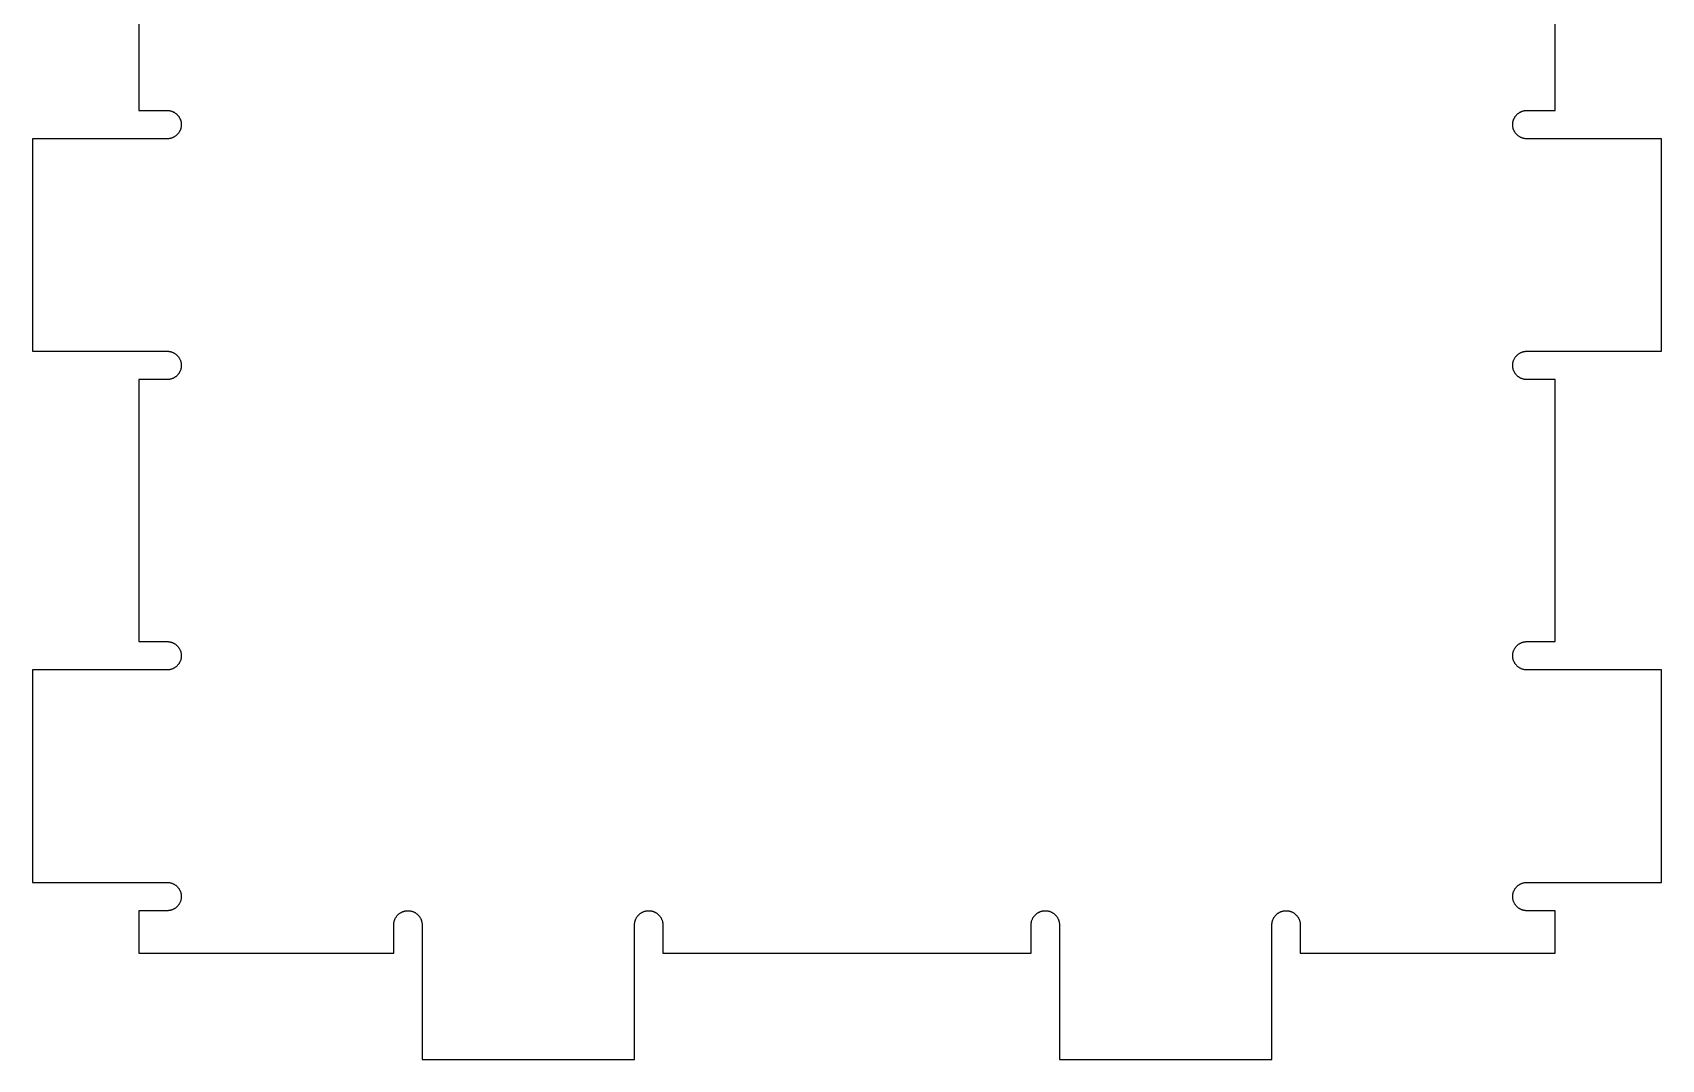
# Model space of a CAD drawing. Header units: millimetres. Extents: x 6.2 to 99.8, y 19 to 77.
# Drawn here: x 53.75 to 99.75, y 19 to 48 of the extents above; entities that cross this region are included whole.
import ezdxf

# ---------------------------------------------------------------- set-up
doc = ezdxf.new("R2010")
doc.units = ezdxf.units.MM
doc.layers.add('Default', color=18, linetype='Continuous', true_color=0x000000)

msp = doc.modelspace()

# ---------------------------------------------------------------- linework, layer by layer
at = {"layer": 'Default'}
for p, q in [((56.75, 53.2), (56.75, 45.8)), ((96.75, 45.8), (96.75, 53.2)), ((56.75, 45.8), (57.532, 45.8)), ((57.532, 45.8), (57.546, 45.8)), ((57.546, 45.8), (57.56, 45.8)), ((57.56, 45.8), (57.574, 45.799)), ((57.574, 45.799), (57.588, 45.798)), ((57.588, 45.798), (57.601, 45.797)), ((57.601, 45.797), (57.615, 45.795)), ((57.615, 45.795), (57.629, 45.792)), ((57.629, 45.792), (57.642, 45.789)), ((57.642, 45.789), (57.656, 45.786)), ((57.656, 45.786), (57.669, 45.782)), ((57.669, 45.782), (57.682, 45.778)), ((57.682, 45.778), (57.695, 45.773)), ((57.695, 45.773), (57.708, 45.767)), ((57.708, 45.767), (57.721, 45.762)), ((57.721, 45.762), (57.733, 45.756)), ((57.733, 45.756), (57.746, 45.749)), ((57.746, 45.749), (57.758, 45.742)), ((57.758, 45.742), (57.769, 45.734)), ((57.769, 45.734), (57.781, 45.727)), ((57.781, 45.727), (57.792, 45.718)), ((57.792, 45.718), (57.803, 45.71)), ((57.803, 45.71), (57.814, 45.701)), ((57.814, 45.701), (57.824, 45.691)), ((57.824, 45.691), (57.834, 45.682)), ((57.834, 45.682), (57.843, 45.672)), ((57.843, 45.672), (57.853, 45.661)), ((57.853, 45.661), (57.862, 45.651)), ((57.862, 45.651), (57.87, 45.64)), ((57.87, 45.64), (57.878, 45.628)), ((57.878, 45.628), (57.886, 45.617)), ((57.886, 45.617), (57.893, 45.605)), ((57.893, 45.605), (57.9, 45.593)), ((57.9, 45.593), (57.907, 45.581)), ((57.907, 45.581), (57.913, 45.568)), ((57.913, 45.568), (57.918, 45.556)), ((57.918, 45.556), (57.924, 45.543)), ((57.924, 45.543), (57.928, 45.53)), ((95.572, 45.53), (95.576, 45.543)), ((95.576, 45.543), (95.581, 45.556)), ((95.581, 45.556), (95.587, 45.568)), ((95.587, 45.568), (95.593, 45.581)), ((95.593, 45.581), (95.6, 45.593)), ((95.6, 45.593), (95.607, 45.605)), ((95.607, 45.605), (95.614, 45.617)), ((95.614, 45.617), (95.622, 45.629)), ((95.622, 45.629), (95.63, 45.64)), ((95.63, 45.64), (95.638, 45.651)), ((95.638, 45.651), (95.647, 45.661)), ((95.647, 45.661), (95.656, 45.672)), ((95.656, 45.672), (95.666, 45.682)), ((95.666, 45.682), (95.676, 45.692)), ((95.676, 45.692), (95.686, 45.701)), ((95.686, 45.701), (95.697, 45.71)), ((95.697, 45.71), (95.708, 45.718)), ((95.708, 45.718), (95.719, 45.727)), ((95.719, 45.727), (95.731, 45.735)), ((95.731, 45.735), (95.742, 45.742)), ((95.742, 45.742), (95.754, 45.749)), ((95.754, 45.749), (95.767, 45.756)), ((95.767, 45.756), (95.779, 45.762)), ((95.779, 45.762), (95.792, 45.767)), ((95.792, 45.767), (95.804, 45.773)), ((95.804, 45.773), (95.818, 45.778)), ((95.818, 45.778), (95.831, 45.782)), ((95.831, 45.782), (95.844, 45.786)), ((95.844, 45.786), (95.858, 45.789)), ((95.858, 45.789), (95.871, 45.792)), ((95.871, 45.792), (95.885, 45.795)), ((95.885, 45.795), (95.898, 45.797)), ((95.898, 45.797), (95.912, 45.798)), ((95.912, 45.798), (95.926, 45.799)), ((95.926, 45.799), (95.94, 45.8)), ((95.94, 45.8), (95.954, 45.8)), ((95.954, 45.8), (95.968, 45.8)), ((95.968, 45.8), (96.75, 45.8)), ((57.792, 45.082), (57.781, 45.073)), ((57.803, 45.09), (57.792, 45.082)), ((57.814, 45.099), (57.803, 45.09)), ((57.824, 45.109), (57.814, 45.099)), ((57.834, 45.118), (57.824, 45.109)), ((57.843, 45.128), (57.834, 45.118)), ((57.853, 45.139), (57.843, 45.128)), ((57.862, 45.149), (57.853, 45.139)), ((57.87, 45.16), (57.862, 45.149)), ((57.878, 45.172), (57.87, 45.16)), ((57.886, 45.183), (57.878, 45.172)), ((57.893, 45.195), (57.886, 45.183)), ((57.9, 45.207), (57.893, 45.195)), ((57.907, 45.219), (57.9, 45.207)), ((57.913, 45.232), (57.907, 45.219)), ((57.918, 45.244), (57.913, 45.232)), ((57.924, 45.257), (57.918, 45.244)), ((57.928, 45.27), (57.924, 45.257)), ((57.928, 45.53), (57.933, 45.516)), ((57.933, 45.284), (57.928, 45.27)), ((57.933, 45.516), (57.936, 45.503)), ((57.936, 45.297), (57.933, 45.284)), ((57.936, 45.503), (57.94, 45.49)), ((57.94, 45.31), (57.936, 45.297)), ((57.94, 45.49), (57.943, 45.476)), ((57.943, 45.324), (57.94, 45.31)), ((57.943, 45.476), (57.945, 45.462)), ((57.945, 45.338), (57.943, 45.324)), ((57.945, 45.462), (57.947, 45.449)), ((57.947, 45.351), (57.945, 45.338)), ((57.947, 45.449), (57.948, 45.435)), ((57.948, 45.365), (57.947, 45.351)), ((57.948, 45.435), (57.949, 45.421)), ((57.949, 45.379), (57.948, 45.365)), ((57.949, 45.421), (57.95, 45.407)), ((57.95, 45.393), (57.949, 45.379)), ((57.95, 45.407), (57.95, 45.393)), ((95.55, 45.407), (95.551, 45.421)), ((95.55, 45.393), (95.55, 45.407)), ((95.551, 45.379), (95.55, 45.393)), ((95.551, 45.421), (95.552, 45.435)), ((95.552, 45.365), (95.551, 45.379)), ((95.552, 45.435), (95.553, 45.449)), ((95.553, 45.351), (95.552, 45.365)), ((95.553, 45.449), (95.555, 45.462)), ((95.555, 45.338), (95.553, 45.351)), ((95.555, 45.462), (95.557, 45.476)), ((95.557, 45.324), (95.555, 45.338)), ((95.557, 45.476), (95.56, 45.49)), ((95.56, 45.31), (95.557, 45.324)), ((95.56, 45.49), (95.563, 45.503)), ((95.563, 45.297), (95.56, 45.31)), ((95.563, 45.503), (95.567, 45.516)), ((95.567, 45.284), (95.563, 45.297)), ((95.567, 45.516), (95.572, 45.53)), ((95.572, 45.27), (95.567, 45.284)), ((95.576, 45.257), (95.572, 45.27)), ((95.581, 45.244), (95.576, 45.257)), ((95.587, 45.232), (95.581, 45.244)), ((95.593, 45.219), (95.587, 45.232)), ((95.6, 45.207), (95.593, 45.219)), ((95.607, 45.195), (95.6, 45.207)), ((95.614, 45.183), (95.607, 45.195)), ((95.622, 45.171), (95.614, 45.183)), ((95.63, 45.16), (95.622, 45.171)), ((95.638, 45.149), (95.63, 45.16)), ((95.647, 45.139), (95.638, 45.149)), ((95.656, 45.128), (95.647, 45.139)), ((95.666, 45.118), (95.656, 45.128)), ((95.676, 45.108), (95.666, 45.118)), ((95.686, 45.099), (95.676, 45.108)), ((95.697, 45.09), (95.686, 45.099)), ((95.708, 45.082), (95.697, 45.09)), ((95.719, 45.073), (95.708, 45.082)), ((57.532, 45), (53.75, 45)), ((53.75, 45), (53.75, 39)), ((57.546, 45), (57.532, 45)), ((57.56, 45), (57.546, 45)), ((57.574, 45.001), (57.56, 45)), ((57.588, 45.002), (57.574, 45.001)), ((57.601, 45.003), (57.588, 45.002)), ((57.615, 45.005), (57.601, 45.003)), ((57.629, 45.008), (57.615, 45.005)), ((57.642, 45.011), (57.629, 45.008)), ((57.656, 45.014), (57.642, 45.011)), ((57.669, 45.018), (57.656, 45.014)), ((57.682, 45.022), (57.669, 45.018)), ((57.695, 45.027), (57.682, 45.022)), ((57.708, 45.033), (57.695, 45.027)), ((57.721, 45.038), (57.708, 45.033)), ((57.733, 45.044), (57.721, 45.038)), ((57.746, 45.051), (57.733, 45.044)), ((57.758, 45.058), (57.746, 45.051)), ((57.769, 45.066), (57.758, 45.058)), ((57.781, 45.073), (57.769, 45.066)), ((95.731, 45.065), (95.719, 45.073)), ((95.742, 45.058), (95.731, 45.065)), ((95.754, 45.051), (95.742, 45.058)), ((95.767, 45.044), (95.754, 45.051)), ((95.779, 45.038), (95.767, 45.044)), ((95.792, 45.033), (95.779, 45.038)), ((95.804, 45.027), (95.792, 45.033)), ((95.818, 45.022), (95.804, 45.027)), ((95.831, 45.018), (95.818, 45.022)), ((95.844, 45.014), (95.831, 45.018)), ((95.858, 45.011), (95.844, 45.014)), ((95.871, 45.008), (95.858, 45.011)), ((95.885, 45.005), (95.871, 45.008)), ((95.898, 45.003), (95.885, 45.005)), ((95.912, 45.002), (95.898, 45.003)), ((95.926, 45.001), (95.912, 45.002)), ((95.94, 45), (95.926, 45.001)), ((95.954, 45), (95.94, 45)), ((95.968, 45), (95.954, 45)), ((99.75, 45), (95.968, 45)), ((99.75, 39), (99.75, 45)), ((53.75, 39), (57.532, 39)), ((57.532, 39), (57.546, 39)), ((57.546, 39), (57.56, 39)), ((57.56, 39), (57.574, 38.999)), ((57.574, 38.999), (57.588, 38.998)), ((57.588, 38.998), (57.601, 38.997)), ((57.601, 38.997), (57.615, 38.995)), ((57.615, 38.995), (57.629, 38.992)), ((57.629, 38.992), (57.642, 38.989)), ((57.642, 38.989), (57.656, 38.986)), ((57.656, 38.986), (57.669, 38.982)), ((57.669, 38.982), (57.682, 38.978)), ((57.682, 38.978), (57.695, 38.973)), ((57.695, 38.973), (57.708, 38.967)), ((57.708, 38.967), (57.721, 38.962)), ((57.721, 38.962), (57.733, 38.956)), ((57.733, 38.956), (57.746, 38.949)), ((57.746, 38.949), (57.758, 38.942)), ((57.758, 38.942), (57.769, 38.934)), ((57.769, 38.934), (57.781, 38.927)), ((57.781, 38.927), (57.792, 38.918)), ((57.792, 38.918), (57.803, 38.91)), ((57.803, 38.91), (57.814, 38.901)), ((57.814, 38.901), (57.824, 38.891)), ((57.824, 38.891), (57.834, 38.882)), ((57.834, 38.882), (57.843, 38.872)), ((57.843, 38.872), (57.853, 38.861)), ((57.853, 38.861), (57.862, 38.851)), ((57.862, 38.851), (57.87, 38.84)), ((57.87, 38.84), (57.878, 38.828)), ((57.878, 38.828), (57.886, 38.817)), ((57.886, 38.817), (57.893, 38.805)), ((57.893, 38.805), (57.9, 38.793)), ((57.9, 38.793), (57.907, 38.781)), ((57.907, 38.781), (57.913, 38.768)), ((57.913, 38.768), (57.918, 38.756)), ((57.918, 38.756), (57.924, 38.743)), ((57.924, 38.743), (57.928, 38.73)), ((57.928, 38.73), (57.933, 38.716)), ((57.933, 38.716), (57.936, 38.703)), ((57.936, 38.703), (57.94, 38.69)), ((57.94, 38.69), (57.943, 38.676)), ((57.943, 38.676), (57.945, 38.662)), ((57.945, 38.662), (57.947, 38.649)), ((57.947, 38.649), (57.948, 38.635)), ((95.552, 38.635), (95.553, 38.649)), ((95.553, 38.649), (95.555, 38.662)), ((95.555, 38.662), (95.557, 38.676)), ((95.557, 38.676), (95.56, 38.69)), ((95.56, 38.69), (95.563, 38.703)), ((95.563, 38.703), (95.567, 38.716)), ((95.567, 38.716), (95.572, 38.73)), ((95.572, 38.73), (95.576, 38.743)), ((95.576, 38.743), (95.581, 38.756)), ((95.581, 38.756), (95.587, 38.768)), ((95.587, 38.768), (95.593, 38.781)), ((95.593, 38.781), (95.6, 38.793)), ((95.6, 38.793), (95.607, 38.805)), ((95.607, 38.805), (95.614, 38.817)), ((95.614, 38.817), (95.622, 38.829)), ((95.622, 38.829), (95.63, 38.84)), ((95.63, 38.84), (95.638, 38.851)), ((95.638, 38.851), (95.647, 38.861)), ((95.647, 38.861), (95.656, 38.872)), ((95.656, 38.872), (95.666, 38.882)), ((95.666, 38.882), (95.676, 38.892)), ((95.676, 38.892), (95.686, 38.901)), ((95.686, 38.901), (95.697, 38.91)), ((95.697, 38.91), (95.708, 38.918)), ((95.708, 38.918), (95.719, 38.927)), ((95.719, 38.927), (95.731, 38.935)), ((95.731, 38.935), (95.742, 38.942)), ((95.742, 38.942), (95.754, 38.949)), ((95.754, 38.949), (95.767, 38.956)), ((95.767, 38.956), (95.779, 38.962)), ((95.779, 38.962), (95.792, 38.967)), ((95.792, 38.967), (95.804, 38.973)), ((95.804, 38.973), (95.818, 38.978)), ((95.818, 38.978), (95.831, 38.982)), ((95.831, 38.982), (95.844, 38.986)), ((95.844, 38.986), (95.858, 38.989)), ((95.858, 38.989), (95.871, 38.992)), ((95.871, 38.992), (95.885, 38.995)), ((95.885, 38.995), (95.898, 38.997)), ((95.898, 38.997), (95.912, 38.998)), ((95.912, 38.998), (95.926, 38.999)), ((95.926, 38.999), (95.94, 39)), ((95.94, 39), (95.954, 39)), ((95.954, 39), (95.968, 39)), ((95.968, 39), (99.75, 39)), ((57.532, 38.2), (56.75, 38.2)), ((56.75, 38.2), (56.75, 30.8)), ((57.546, 38.2), (57.532, 38.2)), ((57.56, 38.2), (57.546, 38.2)), ((57.574, 38.201), (57.56, 38.2)), ((57.588, 38.202), (57.574, 38.201)), ((57.601, 38.203), (57.588, 38.202)), ((57.615, 38.205), (57.601, 38.203)), ((57.629, 38.208), (57.615, 38.205)), ((57.642, 38.211), (57.629, 38.208)), ((57.656, 38.214), (57.642, 38.211)), ((57.669, 38.218), (57.656, 38.214)), ((57.682, 38.222), (57.669, 38.218)), ((57.695, 38.227), (57.682, 38.222)), ((57.708, 38.233), (57.695, 38.227)), ((57.721, 38.238), (57.708, 38.233)), ((57.733, 38.244), (57.721, 38.238)), ((57.746, 38.251), (57.733, 38.244)), ((57.758, 38.258), (57.746, 38.251)), ((57.769, 38.266), (57.758, 38.258)), ((57.781, 38.273), (57.769, 38.266)), ((57.792, 38.282), (57.781, 38.273)), ((57.803, 38.29), (57.792, 38.282)), ((57.814, 38.299), (57.803, 38.29)), ((57.824, 38.309), (57.814, 38.299)), ((57.834, 38.318), (57.824, 38.309)), ((57.843, 38.328), (57.834, 38.318)), ((57.853, 38.339), (57.843, 38.328)), ((57.862, 38.349), (57.853, 38.339)), ((57.87, 38.36), (57.862, 38.349)), ((57.878, 38.372), (57.87, 38.36)), ((57.886, 38.383), (57.878, 38.372)), ((57.893, 38.395), (57.886, 38.383)), ((57.9, 38.407), (57.893, 38.395)), ((57.907, 38.419), (57.9, 38.407)), ((57.913, 38.432), (57.907, 38.419)), ((57.918, 38.444), (57.913, 38.432)), ((57.924, 38.457), (57.918, 38.444)), ((57.928, 38.47), (57.924, 38.457)), ((57.933, 38.484), (57.928, 38.47)), ((57.936, 38.497), (57.933, 38.484)), ((57.94, 38.51), (57.936, 38.497)), ((57.943, 38.524), (57.94, 38.51)), ((57.945, 38.538), (57.943, 38.524)), ((57.947, 38.551), (57.945, 38.538)), ((57.948, 38.565), (57.947, 38.551)), ((57.948, 38.635), (57.949, 38.621)), ((57.949, 38.579), (57.948, 38.565)), ((57.949, 38.621), (57.95, 38.607)), ((57.95, 38.593), (57.949, 38.579)), ((57.95, 38.607), (57.95, 38.593)), ((95.55, 38.607), (95.551, 38.621)), ((95.55, 38.593), (95.55, 38.607)), ((95.551, 38.579), (95.55, 38.593)), ((95.551, 38.621), (95.552, 38.635)), ((95.552, 38.565), (95.551, 38.579)), ((95.553, 38.551), (95.552, 38.565)), ((95.555, 38.538), (95.553, 38.551)), ((95.557, 38.524), (95.555, 38.538)), ((95.56, 38.51), (95.557, 38.524)), ((95.563, 38.497), (95.56, 38.51)), ((95.567, 38.484), (95.563, 38.497)), ((95.572, 38.47), (95.567, 38.484)), ((95.576, 38.457), (95.572, 38.47)), ((95.581, 38.444), (95.576, 38.457)), ((95.587, 38.432), (95.581, 38.444)), ((95.593, 38.419), (95.587, 38.432)), ((95.6, 38.407), (95.593, 38.419)), ((95.607, 38.395), (95.6, 38.407)), ((95.614, 38.383), (95.607, 38.395)), ((95.622, 38.371), (95.614, 38.383)), ((95.63, 38.36), (95.622, 38.371)), ((95.638, 38.349), (95.63, 38.36)), ((95.647, 38.339), (95.638, 38.349)), ((95.656, 38.328), (95.647, 38.339)), ((95.666, 38.318), (95.656, 38.328)), ((95.676, 38.308), (95.666, 38.318)), ((95.686, 38.299), (95.676, 38.308)), ((95.697, 38.29), (95.686, 38.299)), ((95.708, 38.282), (95.697, 38.29)), ((95.719, 38.273), (95.708, 38.282)), ((95.731, 38.265), (95.719, 38.273)), ((95.742, 38.258), (95.731, 38.265)), ((95.754, 38.251), (95.742, 38.258)), ((95.767, 38.244), (95.754, 38.251)), ((95.779, 38.238), (95.767, 38.244)), ((95.792, 38.233), (95.779, 38.238)), ((95.804, 38.227), (95.792, 38.233)), ((95.818, 38.222), (95.804, 38.227)), ((95.831, 38.218), (95.818, 38.222)), ((95.844, 38.214), (95.831, 38.218)), ((95.858, 38.211), (95.844, 38.214)), ((95.871, 38.208), (95.858, 38.211)), ((95.885, 38.205), (95.871, 38.208)), ((95.898, 38.203), (95.885, 38.205)), ((95.912, 38.202), (95.898, 38.203)), ((95.926, 38.201), (95.912, 38.202)), ((95.94, 38.2), (95.926, 38.201)), ((95.954, 38.2), (95.94, 38.2)), ((95.968, 38.2), (95.954, 38.2)), ((96.75, 38.2), (95.968, 38.2)), ((96.75, 30.8), (96.75, 38.2)), ((56.75, 30.8), (57.55, 30.8)), ((57.55, 30.8), (57.564, 30.8)), ((57.564, 30.8), (57.578, 30.799)), ((57.578, 30.799), (57.591, 30.798)), ((57.591, 30.798), (57.605, 30.796)), ((57.605, 30.796), (57.619, 30.794)), ((57.619, 30.794), (57.632, 30.791)), ((57.632, 30.791), (57.646, 30.788)), ((57.646, 30.788), (57.659, 30.785)), ((57.659, 30.785), (57.672, 30.781)), ((57.672, 30.781), (57.685, 30.776)), ((57.685, 30.776), (57.698, 30.772)), ((57.698, 30.772), (57.711, 30.766)), ((57.711, 30.766), (57.724, 30.76)), ((57.724, 30.76), (57.736, 30.754)), ((57.736, 30.754), (57.748, 30.748)), ((57.748, 30.748), (57.76, 30.741)), ((57.76, 30.741), (57.772, 30.733)), ((57.772, 30.733), (57.783, 30.725)), ((57.783, 30.725), (57.794, 30.717)), ((57.794, 30.717), (57.805, 30.708)), ((57.805, 30.708), (57.815, 30.699)), ((57.815, 30.699), (57.825, 30.69)), ((57.825, 30.69), (57.835, 30.68)), ((57.835, 30.68), (57.845, 30.67)), ((57.845, 30.67), (57.854, 30.66)), ((57.854, 30.66), (57.863, 30.649)), ((57.863, 30.649), (57.871, 30.638)), ((57.871, 30.638), (57.879, 30.627)), ((57.879, 30.627), (57.887, 30.616)), ((57.887, 30.616), (57.894, 30.604)), ((57.894, 30.604), (57.901, 30.592)), ((57.901, 30.592), (57.907, 30.58)), ((57.907, 30.58), (57.913, 30.567)), ((57.913, 30.567), (57.919, 30.555)), ((57.919, 30.555), (57.924, 30.542)), ((57.924, 30.542), (57.929, 30.529)), ((57.929, 30.529), (57.933, 30.516)), ((57.933, 30.516), (57.937, 30.502)), ((57.937, 30.502), (57.94, 30.489)), ((57.94, 30.489), (57.943, 30.475)), ((57.943, 30.475), (57.945, 30.462)), ((57.945, 30.462), (57.947, 30.448)), ((57.947, 30.448), (57.949, 30.434)), ((57.949, 30.366), (57.947, 30.352)), ((57.949, 30.434), (57.949, 30.421)), ((57.949, 30.421), (57.95, 30.407)), ((57.95, 30.393), (57.949, 30.379)), ((57.949, 30.379), (57.949, 30.366)), ((57.95, 30.407), (57.95, 30.393)), ((95.55, 30.407), (95.551, 30.421)), ((95.55, 30.393), (95.55, 30.407)), ((95.551, 30.379), (95.55, 30.393)), ((95.551, 30.434), (95.553, 30.448)), ((95.551, 30.421), (95.551, 30.434)), ((95.551, 30.366), (95.551, 30.379)), ((95.553, 30.352), (95.551, 30.366)), ((95.553, 30.448), (95.555, 30.462)), ((95.555, 30.462), (95.557, 30.475)), ((95.557, 30.475), (95.56, 30.489)), ((95.56, 30.489), (95.563, 30.502)), ((95.563, 30.502), (95.567, 30.516)), ((95.567, 30.516), (95.571, 30.529)), ((95.571, 30.529), (95.576, 30.542)), ((95.576, 30.542), (95.581, 30.555)), ((95.581, 30.555), (95.587, 30.567)), ((95.587, 30.567), (95.593, 30.58)), ((95.593, 30.58), (95.599, 30.592)), ((95.599, 30.592), (95.606, 30.604)), ((95.606, 30.604), (95.613, 30.616)), ((95.613, 30.616), (95.621, 30.627)), ((95.621, 30.627), (95.629, 30.638)), ((95.629, 30.638), (95.637, 30.649)), ((95.637, 30.649), (95.646, 30.66)), ((95.646, 30.66), (95.655, 30.67)), ((95.655, 30.67), (95.665, 30.68)), ((95.665, 30.68), (95.675, 30.69)), ((95.675, 30.69), (95.685, 30.699)), ((95.685, 30.699), (95.695, 30.708)), ((95.695, 30.708), (95.706, 30.717)), ((95.706, 30.717), (95.717, 30.725)), ((95.717, 30.725), (95.728, 30.733)), ((95.728, 30.733), (95.74, 30.741)), ((95.74, 30.741), (95.752, 30.748)), ((95.752, 30.748), (95.764, 30.754)), ((95.764, 30.754), (95.776, 30.76)), ((95.776, 30.76), (95.789, 30.766)), ((95.789, 30.766), (95.802, 30.772)), ((95.802, 30.772), (95.815, 30.776)), ((95.815, 30.776), (95.828, 30.781)), ((95.828, 30.781), (95.841, 30.785)), ((95.841, 30.785), (95.854, 30.788)), ((95.854, 30.788), (95.868, 30.791)), ((95.868, 30.791), (95.881, 30.794)), ((95.881, 30.794), (95.895, 30.796)), ((95.895, 30.796), (95.909, 30.798)), ((95.909, 30.798), (95.922, 30.799)), ((95.922, 30.799), (95.936, 30.8)), ((95.936, 30.8), (95.95, 30.8)), ((95.95, 30.8), (96.75, 30.8)), ((57.55, 30), (53.75, 30)), ((53.75, 30), (53.75, 24)), ((57.564, 30), (57.55, 30)), ((57.578, 30.001), (57.564, 30)), ((57.591, 30.002), (57.578, 30.001)), ((57.605, 30.004), (57.591, 30.002)), ((57.619, 30.006), (57.605, 30.004)), ((57.632, 30.009), (57.619, 30.006)), ((57.646, 30.012), (57.632, 30.009)), ((57.659, 30.015), (57.646, 30.012)), ((57.672, 30.019), (57.659, 30.015)), ((57.685, 30.024), (57.672, 30.019)), ((57.698, 30.028), (57.685, 30.024)), ((57.711, 30.034), (57.698, 30.028)), ((57.724, 30.04), (57.711, 30.034)), ((57.736, 30.046), (57.724, 30.04)), ((57.748, 30.052), (57.736, 30.046)), ((57.76, 30.059), (57.748, 30.052)), ((57.772, 30.067), (57.76, 30.059)), ((57.783, 30.075), (57.772, 30.067)), ((57.794, 30.083), (57.783, 30.075)), ((57.805, 30.092), (57.794, 30.083)), ((57.815, 30.101), (57.805, 30.092)), ((57.825, 30.11), (57.815, 30.101)), ((57.835, 30.12), (57.825, 30.11)), ((57.845, 30.13), (57.835, 30.12)), ((57.854, 30.14), (57.845, 30.13)), ((57.863, 30.151), (57.854, 30.14)), ((57.871, 30.162), (57.863, 30.151)), ((57.879, 30.173), (57.871, 30.162)), ((57.887, 30.184), (57.879, 30.173)), ((57.894, 30.196), (57.887, 30.184)), ((57.901, 30.208), (57.894, 30.196)), ((57.907, 30.22), (57.901, 30.208)), ((57.913, 30.233), (57.907, 30.22)), ((57.919, 30.245), (57.913, 30.233)), ((57.924, 30.258), (57.919, 30.245)), ((57.929, 30.271), (57.924, 30.258)), ((57.933, 30.284), (57.929, 30.271)), ((57.937, 30.298), (57.933, 30.284)), ((57.94, 30.311), (57.937, 30.298)), ((57.943, 30.325), (57.94, 30.311)), ((57.945, 30.338), (57.943, 30.325)), ((57.947, 30.352), (57.945, 30.338)), ((95.555, 30.338), (95.553, 30.352)), ((95.557, 30.325), (95.555, 30.338)), ((95.56, 30.311), (95.557, 30.325)), ((95.563, 30.298), (95.56, 30.311)), ((95.567, 30.284), (95.563, 30.298)), ((95.571, 30.271), (95.567, 30.284)), ((95.576, 30.258), (95.571, 30.271)), ((95.581, 30.245), (95.576, 30.258)), ((95.587, 30.233), (95.581, 30.245)), ((95.593, 30.22), (95.587, 30.233)), ((95.599, 30.208), (95.593, 30.22)), ((95.606, 30.196), (95.599, 30.208)), ((95.613, 30.184), (95.606, 30.196)), ((95.621, 30.173), (95.613, 30.184)), ((95.629, 30.162), (95.621, 30.173)), ((95.637, 30.151), (95.629, 30.162)), ((95.646, 30.14), (95.637, 30.151)), ((95.655, 30.13), (95.646, 30.14)), ((95.665, 30.12), (95.655, 30.13)), ((95.675, 30.11), (95.665, 30.12)), ((95.685, 30.101), (95.675, 30.11)), ((95.695, 30.092), (95.685, 30.101)), ((95.706, 30.083), (95.695, 30.092)), ((95.717, 30.075), (95.706, 30.083)), ((95.728, 30.067), (95.717, 30.075)), ((95.74, 30.059), (95.728, 30.067)), ((95.752, 30.052), (95.74, 30.059)), ((95.764, 30.046), (95.752, 30.052)), ((95.776, 30.04), (95.764, 30.046)), ((95.789, 30.034), (95.776, 30.04)), ((95.802, 30.028), (95.789, 30.034)), ((95.815, 30.024), (95.802, 30.028)), ((95.828, 30.019), (95.815, 30.024)), ((95.841, 30.015), (95.828, 30.019)), ((95.854, 30.012), (95.841, 30.015)), ((95.868, 30.009), (95.854, 30.012)), ((95.881, 30.006), (95.868, 30.009)), ((95.895, 30.004), (95.881, 30.006)), ((95.909, 30.002), (95.895, 30.004)), ((95.922, 30.001), (95.909, 30.002)), ((95.936, 30), (95.922, 30.001)), ((95.95, 30), (95.936, 30)), ((99.75, 30), (95.95, 30)), ((99.75, 24), (99.75, 30)), ((53.75, 24), (57.55, 24)), ((57.55, 24), (57.564, 24)), ((57.564, 24), (57.578, 23.999)), ((57.578, 23.999), (57.591, 23.998)), ((57.591, 23.998), (57.605, 23.996)), ((57.605, 23.996), (57.619, 23.994)), ((57.619, 23.994), (57.632, 23.991)), ((57.632, 23.991), (57.646, 23.988)), ((57.646, 23.988), (57.659, 23.985)), ((57.659, 23.985), (57.672, 23.981)), ((57.672, 23.981), (57.685, 23.976)), ((57.685, 23.976), (57.698, 23.972)), ((57.698, 23.972), (57.711, 23.966)), ((57.711, 23.966), (57.724, 23.96)), ((57.724, 23.96), (57.736, 23.954)), ((57.736, 23.954), (57.748, 23.948)), ((57.748, 23.948), (57.76, 23.941)), ((57.76, 23.941), (57.772, 23.933)), ((57.772, 23.933), (57.783, 23.925)), ((57.783, 23.925), (57.794, 23.917)), ((95.706, 23.917), (95.717, 23.925)), ((95.717, 23.925), (95.728, 23.933)), ((95.728, 23.933), (95.74, 23.941)), ((95.74, 23.941), (95.752, 23.948)), ((95.752, 23.948), (95.764, 23.954)), ((95.764, 23.954), (95.776, 23.96)), ((95.776, 23.96), (95.789, 23.966)), ((95.789, 23.966), (95.802, 23.972)), ((95.802, 23.972), (95.815, 23.976)), ((95.815, 23.976), (95.828, 23.981)), ((95.828, 23.981), (95.841, 23.985)), ((95.841, 23.985), (95.854, 23.988)), ((95.854, 23.988), (95.868, 23.991)), ((95.868, 23.991), (95.881, 23.994)), ((95.881, 23.994), (95.895, 23.996)), ((95.895, 23.996), (95.909, 23.998)), ((95.909, 23.998), (95.922, 23.999)), ((95.922, 23.999), (95.936, 24)), ((95.936, 24), (95.95, 24)), ((95.95, 24), (99.75, 24)), ((57.794, 23.917), (57.805, 23.908)), ((57.805, 23.908), (57.815, 23.899)), ((57.815, 23.899), (57.825, 23.89)), ((57.825, 23.89), (57.835, 23.88)), ((57.835, 23.88), (57.845, 23.87)), ((57.845, 23.87), (57.854, 23.86)), ((57.854, 23.86), (57.863, 23.849)), ((57.863, 23.849), (57.871, 23.838)), ((57.871, 23.838), (57.879, 23.827)), ((57.879, 23.827), (57.887, 23.816)), ((57.887, 23.816), (57.894, 23.804)), ((57.894, 23.804), (57.901, 23.792)), ((57.901, 23.792), (57.907, 23.78)), ((57.907, 23.78), (57.913, 23.767)), ((57.913, 23.767), (57.919, 23.755)), ((57.919, 23.755), (57.924, 23.742)), ((57.924, 23.742), (57.929, 23.729)), ((57.929, 23.471), (57.924, 23.458)), ((57.929, 23.729), (57.933, 23.716)), ((57.933, 23.484), (57.929, 23.471)), ((57.933, 23.716), (57.937, 23.702)), ((57.937, 23.498), (57.933, 23.484)), ((57.937, 23.702), (57.94, 23.689)), ((57.94, 23.511), (57.937, 23.498)), ((57.94, 23.689), (57.943, 23.675)), ((57.943, 23.525), (57.94, 23.511)), ((57.943, 23.675), (57.945, 23.662)), ((57.945, 23.538), (57.943, 23.525)), ((57.945, 23.662), (57.947, 23.648)), ((57.947, 23.552), (57.945, 23.538)), ((57.947, 23.648), (57.949, 23.634)), ((57.949, 23.566), (57.947, 23.552)), ((57.949, 23.634), (57.949, 23.621)), ((57.949, 23.621), (57.95, 23.607)), ((57.95, 23.593), (57.949, 23.579)), ((57.949, 23.579), (57.949, 23.566)), ((57.95, 23.607), (57.95, 23.593)), ((95.55, 23.607), (95.551, 23.621)), ((95.55, 23.593), (95.55, 23.607)), ((95.551, 23.579), (95.55, 23.593)), ((95.551, 23.634), (95.553, 23.648)), ((95.551, 23.621), (95.551, 23.634)), ((95.551, 23.566), (95.551, 23.579)), ((95.553, 23.552), (95.551, 23.566)), ((95.553, 23.648), (95.555, 23.662)), ((95.555, 23.538), (95.553, 23.552)), ((95.555, 23.662), (95.557, 23.675)), ((95.557, 23.525), (95.555, 23.538)), ((95.557, 23.675), (95.56, 23.689)), ((95.56, 23.511), (95.557, 23.525)), ((95.56, 23.689), (95.563, 23.702)), ((95.563, 23.498), (95.56, 23.511)), ((95.563, 23.702), (95.567, 23.716)), ((95.567, 23.484), (95.563, 23.498)), ((95.567, 23.716), (95.571, 23.729)), ((95.571, 23.471), (95.567, 23.484)), ((95.571, 23.729), (95.576, 23.742)), ((95.576, 23.458), (95.571, 23.471)), ((95.576, 23.742), (95.581, 23.755)), ((95.581, 23.755), (95.587, 23.767)), ((95.587, 23.767), (95.593, 23.78)), ((95.593, 23.78), (95.599, 23.792)), ((95.599, 23.792), (95.606, 23.804)), ((95.606, 23.804), (95.613, 23.816)), ((95.613, 23.816), (95.621, 23.827)), ((95.621, 23.827), (95.629, 23.838)), ((95.629, 23.838), (95.637, 23.849)), ((95.637, 23.849), (95.646, 23.86)), ((95.646, 23.86), (95.655, 23.87)), ((95.655, 23.87), (95.665, 23.88)), ((95.665, 23.88), (95.675, 23.89)), ((95.675, 23.89), (95.685, 23.899)), ((95.685, 23.899), (95.695, 23.908)), ((95.695, 23.908), (95.706, 23.917)), ((57.55, 23.2), (56.75, 23.2)), ((56.75, 23.2), (56.75, 22)), ((57.564, 23.2), (57.55, 23.2)), ((57.578, 23.201), (57.564, 23.2)), ((57.591, 23.202), (57.578, 23.201)), ((57.605, 23.204), (57.591, 23.202)), ((57.619, 23.206), (57.605, 23.204)), ((57.632, 23.209), (57.619, 23.206)), ((57.646, 23.212), (57.632, 23.209)), ((57.659, 23.215), (57.646, 23.212)), ((57.672, 23.219), (57.659, 23.215)), ((57.685, 23.224), (57.672, 23.219)), ((57.698, 23.228), (57.685, 23.224)), ((57.711, 23.234), (57.698, 23.228)), ((57.724, 23.24), (57.711, 23.234)), ((57.736, 23.246), (57.724, 23.24)), ((57.748, 23.252), (57.736, 23.246)), ((57.76, 23.259), (57.748, 23.252)), ((57.772, 23.267), (57.76, 23.259)), ((57.783, 23.275), (57.772, 23.267)), ((57.794, 23.283), (57.783, 23.275)), ((57.805, 23.292), (57.794, 23.283)), ((57.815, 23.301), (57.805, 23.292)), ((57.825, 23.31), (57.815, 23.301)), ((57.835, 23.32), (57.825, 23.31)), ((57.845, 23.33), (57.835, 23.32)), ((57.854, 23.34), (57.845, 23.33)), ((57.863, 23.351), (57.854, 23.34)), ((57.871, 23.362), (57.863, 23.351)), ((57.879, 23.373), (57.871, 23.362)), ((57.887, 23.384), (57.879, 23.373)), ((57.894, 23.396), (57.887, 23.384)), ((57.901, 23.408), (57.894, 23.396)), ((57.907, 23.42), (57.901, 23.408)), ((57.913, 23.433), (57.907, 23.42)), ((57.919, 23.445), (57.913, 23.433)), ((57.924, 23.458), (57.919, 23.445)), ((64.001, 22.995), (64.008, 23.007)), ((64.008, 23.007), (64.015, 23.019)), ((64.015, 23.019), (64.023, 23.03)), ((64.023, 23.03), (64.031, 23.041)), ((64.031, 23.041), (64.04, 23.052)), ((64.04, 23.052), (64.048, 23.063)), ((64.048, 23.063), (64.058, 23.073)), ((64.058, 23.073), (64.067, 23.083)), ((64.067, 23.083), (64.077, 23.093)), ((64.077, 23.093), (64.088, 23.102)), ((64.088, 23.102), (64.098, 23.111)), ((64.098, 23.111), (64.109, 23.119)), ((64.109, 23.119), (64.12, 23.128)), ((64.12, 23.128), (64.132, 23.135)), ((64.132, 23.135), (64.144, 23.143)), ((64.144, 23.143), (64.156, 23.15)), ((64.156, 23.15), (64.168, 23.156)), ((64.168, 23.156), (64.18, 23.162)), ((64.18, 23.162), (64.193, 23.168)), ((64.193, 23.168), (64.206, 23.173)), ((64.206, 23.173), (64.219, 23.178)), ((64.219, 23.178), (64.232, 23.182)), ((64.232, 23.182), (64.245, 23.186)), ((64.245, 23.186), (64.259, 23.189)), ((64.259, 23.189), (64.272, 23.192)), ((64.272, 23.192), (64.286, 23.195)), ((64.286, 23.195), (64.3, 23.197)), ((64.3, 23.197), (64.313, 23.198)), ((64.313, 23.198), (64.327, 23.199)), ((64.327, 23.199), (64.341, 23.2)), ((64.341, 23.2), (64.355, 23.2)), ((64.355, 23.2), (64.369, 23.2)), ((64.369, 23.2), (64.383, 23.199)), ((64.383, 23.199), (64.396, 23.197)), ((64.396, 23.197), (64.41, 23.195)), ((64.41, 23.195), (64.424, 23.193)), ((64.424, 23.193), (64.437, 23.19)), ((64.437, 23.19), (64.451, 23.187)), ((64.451, 23.187), (64.464, 23.183)), ((64.464, 23.183), (64.477, 23.179)), ((64.477, 23.179), (64.49, 23.175)), ((64.49, 23.175), (64.503, 23.169)), ((64.503, 23.169), (64.516, 23.164)), ((64.516, 23.164), (64.528, 23.158)), ((64.528, 23.158), (64.541, 23.152)), ((64.541, 23.152), (64.553, 23.145)), ((64.553, 23.145), (64.565, 23.138)), ((64.565, 23.138), (64.576, 23.13)), ((64.576, 23.13), (64.587, 23.122)), ((64.587, 23.122), (64.598, 23.113)), ((64.598, 23.113), (64.609, 23.105)), ((64.609, 23.105), (64.62, 23.095)), ((64.62, 23.095), (64.63, 23.086)), ((64.63, 23.086), (64.639, 23.076)), ((64.639, 23.076), (64.649, 23.066)), ((64.649, 23.066), (64.658, 23.055)), ((64.658, 23.055), (64.666, 23.045)), ((64.666, 23.045), (64.675, 23.034)), ((64.675, 23.034), (64.683, 23.022)), ((64.683, 23.022), (64.69, 23.01)), ((64.69, 23.01), (64.697, 22.999)), ((70.802, 22.998), (70.809, 23.01)), ((70.809, 23.01), (70.817, 23.022)), ((70.817, 23.022), (70.825, 23.033)), ((70.825, 23.033), (70.833, 23.044)), ((70.833, 23.044), (70.842, 23.055)), ((70.842, 23.055), (70.851, 23.065)), ((70.851, 23.065), (70.86, 23.075)), ((70.86, 23.075), (70.87, 23.085)), ((70.87, 23.085), (70.88, 23.095)), ((70.88, 23.095), (70.89, 23.104)), ((70.89, 23.104), (70.901, 23.113)), ((70.901, 23.113), (70.912, 23.121)), ((70.912, 23.121), (70.923, 23.129)), ((70.923, 23.129), (70.934, 23.137)), ((70.934, 23.137), (70.946, 23.144)), ((70.946, 23.144), (70.958, 23.151)), ((70.958, 23.151), (70.97, 23.157)), ((70.97, 23.157), (70.983, 23.163)), ((70.983, 23.163), (70.995, 23.169)), ((70.995, 23.169), (71.008, 23.174)), ((71.008, 23.174), (71.021, 23.179)), ((71.021, 23.179), (71.034, 23.183)), ((71.034, 23.183), (71.048, 23.187)), ((71.048, 23.187), (71.061, 23.19)), ((71.061, 23.19), (71.075, 23.193)), ((71.075, 23.193), (71.088, 23.195)), ((71.088, 23.195), (71.102, 23.197)), ((71.102, 23.197), (71.116, 23.199)), ((71.116, 23.199), (71.129, 23.199)), ((71.129, 23.199), (71.143, 23.2)), ((71.143, 23.2), (71.157, 23.2)), ((71.157, 23.2), (71.171, 23.199)), ((71.171, 23.199), (71.184, 23.199)), ((71.184, 23.199), (71.198, 23.197)), ((71.198, 23.197), (71.212, 23.195)), ((71.212, 23.195), (71.225, 23.193)), ((71.225, 23.193), (71.239, 23.19)), ((71.239, 23.19), (71.252, 23.187)), ((71.252, 23.187), (71.266, 23.183)), ((71.266, 23.183), (71.279, 23.179)), ((71.279, 23.179), (71.292, 23.174)), ((71.292, 23.174), (71.305, 23.169)), ((71.305, 23.169), (71.317, 23.163)), ((71.317, 23.163), (71.33, 23.157)), ((71.33, 23.157), (71.342, 23.151)), ((71.342, 23.151), (71.354, 23.144)), ((71.354, 23.144), (71.366, 23.137)), ((71.366, 23.137), (71.377, 23.129)), ((71.377, 23.129), (71.388, 23.121)), ((71.388, 23.121), (71.399, 23.113)), ((71.399, 23.113), (71.41, 23.104)), ((71.41, 23.104), (71.42, 23.095)), ((71.42, 23.095), (71.43, 23.085)), ((71.43, 23.085), (71.44, 23.075)), ((71.44, 23.075), (71.449, 23.065)), ((71.449, 23.065), (71.458, 23.055)), ((71.458, 23.055), (71.467, 23.044)), ((71.467, 23.044), (71.475, 23.033)), ((71.475, 23.033), (71.483, 23.022)), ((71.483, 23.022), (71.491, 23.01)), ((71.491, 23.01), (71.498, 22.998)), ((82.002, 22.998), (82.009, 23.01)), ((82.009, 23.01), (82.017, 23.022)), ((82.017, 23.022), (82.025, 23.033)), ((82.025, 23.033), (82.033, 23.044)), ((82.033, 23.044), (82.042, 23.055)), ((82.042, 23.055), (82.051, 23.065)), ((82.051, 23.065), (82.06, 23.075)), ((82.06, 23.075), (82.07, 23.085)), ((82.07, 23.085), (82.08, 23.095)), ((82.08, 23.095), (82.09, 23.104)), ((82.09, 23.104), (82.101, 23.113)), ((82.101, 23.113), (82.112, 23.121)), ((82.112, 23.121), (82.123, 23.129)), ((82.123, 23.129), (82.134, 23.137)), ((82.134, 23.137), (82.146, 23.144)), ((82.146, 23.144), (82.158, 23.151)), ((82.158, 23.151), (82.17, 23.157)), ((82.17, 23.157), (82.183, 23.163)), ((82.183, 23.163), (82.195, 23.169)), ((82.195, 23.169), (82.208, 23.174)), ((82.208, 23.174), (82.221, 23.179)), ((82.221, 23.179), (82.234, 23.183)), ((82.234, 23.183), (82.248, 23.187)), ((82.248, 23.187), (82.261, 23.19)), ((82.261, 23.19), (82.275, 23.193)), ((82.275, 23.193), (82.288, 23.195)), ((82.288, 23.195), (82.302, 23.197)), ((82.302, 23.197), (82.316, 23.199)), ((82.316, 23.199), (82.329, 23.199)), ((82.329, 23.199), (82.343, 23.2)), ((82.343, 23.2), (82.357, 23.2)), ((82.357, 23.2), (82.371, 23.199)), ((82.371, 23.199), (82.384, 23.199)), ((82.384, 23.199), (82.398, 23.197)), ((82.398, 23.197), (82.412, 23.195)), ((82.412, 23.195), (82.425, 23.193)), ((82.425, 23.193), (82.439, 23.19)), ((82.439, 23.19), (82.452, 23.187)), ((82.452, 23.187), (82.466, 23.183)), ((82.466, 23.183), (82.479, 23.179)), ((82.479, 23.179), (82.492, 23.174)), ((82.492, 23.174), (82.505, 23.169)), ((82.505, 23.169), (82.517, 23.163)), ((82.517, 23.163), (82.53, 23.157)), ((82.53, 23.157), (82.542, 23.151)), ((82.542, 23.151), (82.554, 23.144)), ((82.554, 23.144), (82.566, 23.137)), ((82.566, 23.137), (82.577, 23.129)), ((82.577, 23.129), (82.588, 23.121)), ((82.588, 23.121), (82.599, 23.113)), ((82.599, 23.113), (82.61, 23.104)), ((82.61, 23.104), (82.62, 23.095)), ((82.62, 23.095), (82.63, 23.085)), ((82.63, 23.085), (82.64, 23.075)), ((82.64, 23.075), (82.649, 23.065)), ((82.649, 23.065), (82.658, 23.055)), ((82.658, 23.055), (82.667, 23.044)), ((82.667, 23.044), (82.675, 23.033)), ((82.675, 23.033), (82.683, 23.022)), ((82.683, 23.022), (82.691, 23.01)), ((82.691, 23.01), (82.698, 22.998)), ((88.801, 22.995), (88.808, 23.007)), ((88.808, 23.007), (88.815, 23.019)), ((88.815, 23.019), (88.823, 23.03)), ((88.823, 23.03), (88.831, 23.041)), ((88.831, 23.041), (88.84, 23.052)), ((88.84, 23.052), (88.848, 23.063)), ((88.848, 23.063), (88.858, 23.073)), ((88.858, 23.073), (88.867, 23.083)), ((88.867, 23.083), (88.877, 23.093)), ((88.877, 23.093), (88.888, 23.102)), ((88.888, 23.102), (88.898, 23.111)), ((88.898, 23.111), (88.909, 23.119)), ((88.909, 23.119), (88.92, 23.128)), ((88.92, 23.128), (88.932, 23.135)), ((88.932, 23.135), (88.944, 23.143)), ((88.944, 23.143), (88.956, 23.15)), ((88.956, 23.15), (88.968, 23.156)), ((88.968, 23.156), (88.98, 23.162)), ((88.98, 23.162), (88.993, 23.168)), ((88.993, 23.168), (89.006, 23.173)), ((89.006, 23.173), (89.019, 23.178)), ((89.019, 23.178), (89.032, 23.182)), ((89.032, 23.182), (89.045, 23.186)), ((89.045, 23.186), (89.059, 23.189)), ((89.059, 23.189), (89.072, 23.192)), ((89.072, 23.192), (89.086, 23.195)), ((89.086, 23.195), (89.1, 23.197)), ((89.1, 23.197), (89.113, 23.198)), ((89.113, 23.198), (89.127, 23.199)), ((89.127, 23.199), (89.141, 23.2)), ((89.141, 23.2), (89.155, 23.2)), ((89.155, 23.2), (89.169, 23.2)), ((89.169, 23.2), (89.183, 23.199)), ((89.183, 23.199), (89.196, 23.197)), ((89.196, 23.197), (89.21, 23.195)), ((89.21, 23.195), (89.224, 23.193)), ((89.224, 23.193), (89.237, 23.19)), ((89.237, 23.19), (89.251, 23.187)), ((89.251, 23.187), (89.264, 23.183)), ((89.264, 23.183), (89.277, 23.179)), ((89.277, 23.179), (89.29, 23.175)), ((89.29, 23.175), (89.303, 23.169)), ((89.303, 23.169), (89.316, 23.164)), ((89.316, 23.164), (89.328, 23.158)), ((89.328, 23.158), (89.341, 23.152)), ((89.341, 23.152), (89.353, 23.145)), ((89.353, 23.145), (89.365, 23.138)), ((89.365, 23.138), (89.376, 23.13)), ((89.376, 23.13), (89.387, 23.122)), ((89.387, 23.122), (89.398, 23.113)), ((89.398, 23.113), (89.409, 23.105)), ((89.409, 23.105), (89.42, 23.095)), ((89.42, 23.095), (89.43, 23.086)), ((89.43, 23.086), (89.439, 23.076)), ((89.439, 23.076), (89.449, 23.066)), ((89.449, 23.066), (89.458, 23.055)), ((89.458, 23.055), (89.466, 23.045)), ((89.466, 23.045), (89.475, 23.034)), ((89.475, 23.034), (89.483, 23.022)), ((89.483, 23.022), (89.49, 23.01)), ((89.49, 23.01), (89.497, 22.999)), ((95.581, 23.445), (95.576, 23.458)), ((95.587, 23.433), (95.581, 23.445)), ((95.593, 23.42), (95.587, 23.433)), ((95.599, 23.408), (95.593, 23.42)), ((95.606, 23.396), (95.599, 23.408)), ((95.613, 23.384), (95.606, 23.396)), ((95.621, 23.373), (95.613, 23.384)), ((95.629, 23.362), (95.621, 23.373)), ((95.637, 23.351), (95.629, 23.362)), ((95.646, 23.34), (95.637, 23.351)), ((95.655, 23.33), (95.646, 23.34)), ((95.665, 23.32), (95.655, 23.33)), ((95.675, 23.31), (95.665, 23.32)), ((95.685, 23.301), (95.675, 23.31)), ((95.695, 23.292), (95.685, 23.301)), ((95.706, 23.283), (95.695, 23.292)), ((95.717, 23.275), (95.706, 23.283)), ((95.728, 23.267), (95.717, 23.275)), ((95.74, 23.259), (95.728, 23.267)), ((95.752, 23.252), (95.74, 23.259)), ((95.764, 23.246), (95.752, 23.252)), ((95.776, 23.24), (95.764, 23.246)), ((95.789, 23.234), (95.776, 23.24)), ((95.802, 23.228), (95.789, 23.234)), ((95.815, 23.224), (95.802, 23.228)), ((95.828, 23.219), (95.815, 23.224)), ((95.841, 23.215), (95.828, 23.219)), ((95.854, 23.212), (95.841, 23.215)), ((95.868, 23.209), (95.854, 23.212)), ((95.881, 23.206), (95.868, 23.209)), ((95.895, 23.204), (95.881, 23.206)), ((95.909, 23.202), (95.895, 23.204)), ((95.922, 23.201), (95.909, 23.202)), ((95.936, 23.2), (95.922, 23.201)), ((95.95, 23.2), (95.936, 23.2)), ((96.75, 23.2), (95.95, 23.2)), ((96.75, 22), (96.75, 23.2)), ((63.95, 22.81), (63.951, 22.824)), ((63.95, 22.796), (63.95, 22.81)), ((63.95, 22.782), (63.95, 22.796)), ((63.95, 22), (63.95, 22.782)), ((63.951, 22.824), (63.952, 22.838)), ((63.952, 22.838), (63.953, 22.851)), ((63.953, 22.851), (63.955, 22.865)), ((63.955, 22.865), (63.958, 22.879)), ((63.958, 22.879), (63.961, 22.892)), ((63.961, 22.892), (63.964, 22.906)), ((63.964, 22.906), (63.968, 22.919)), ((63.968, 22.919), (63.972, 22.932)), ((63.972, 22.932), (63.977, 22.945)), ((63.977, 22.945), (63.982, 22.958)), ((63.982, 22.958), (63.988, 22.97)), ((63.988, 22.97), (63.994, 22.983)), ((63.994, 22.983), (64.001, 22.995)), ((64.697, 22.999), (64.704, 22.986)), ((64.704, 22.986), (64.71, 22.974)), ((64.71, 22.974), (64.716, 22.961)), ((64.716, 22.961), (64.721, 22.949)), ((64.721, 22.949), (64.726, 22.936)), ((64.726, 22.936), (64.731, 22.923)), ((64.731, 22.923), (64.735, 22.909)), ((64.735, 22.909), (64.738, 22.896)), ((64.738, 22.896), (64.741, 22.883)), ((64.741, 22.883), (64.744, 22.869)), ((64.744, 22.869), (64.746, 22.855)), ((64.746, 22.855), (64.748, 22.841)), ((64.748, 22.841), (64.749, 22.828)), ((64.749, 22.828), (64.75, 22.814)), ((64.75, 22.814), (64.75, 22.8)), ((64.75, 22.8), (64.75, 22.782)), ((64.75, 22.782), (64.75, 19)), ((70.75, 22.814), (70.751, 22.828)), ((70.75, 22.8), (70.75, 22.814)), ((70.75, 19), (70.75, 22.8)), ((70.751, 22.828), (70.752, 22.841)), ((70.752, 22.841), (70.754, 22.855)), ((70.754, 22.855), (70.756, 22.869)), ((70.756, 22.869), (70.759, 22.882)), ((70.759, 22.882), (70.762, 22.896)), ((70.762, 22.896), (70.765, 22.909)), ((70.765, 22.909), (70.769, 22.922)), ((70.769, 22.922), (70.774, 22.935)), ((70.774, 22.935), (70.778, 22.948)), ((70.778, 22.948), (70.784, 22.961)), ((70.784, 22.961), (70.79, 22.974)), ((70.79, 22.974), (70.796, 22.986)), ((70.796, 22.986), (70.802, 22.998)), ((71.498, 22.998), (71.504, 22.986)), ((71.504, 22.986), (71.51, 22.974)), ((71.51, 22.974), (71.516, 22.961)), ((71.516, 22.961), (71.522, 22.948)), ((71.522, 22.948), (71.526, 22.935)), ((71.526, 22.935), (71.531, 22.922)), ((71.531, 22.922), (71.535, 22.909)), ((71.535, 22.909), (71.538, 22.896)), ((71.538, 22.896), (71.541, 22.882)), ((71.541, 22.882), (71.544, 22.869)), ((71.544, 22.869), (71.546, 22.855)), ((71.546, 22.855), (71.548, 22.841)), ((71.548, 22.841), (71.549, 22.828)), ((71.549, 22.828), (71.55, 22.814)), ((71.55, 22.814), (71.55, 22.8)), ((71.55, 22.8), (71.55, 22)), ((81.95, 22.814), (81.951, 22.828)), ((81.95, 22.8), (81.95, 22.814)), ((81.95, 22), (81.95, 22.8)), ((81.951, 22.828), (81.952, 22.841)), ((81.952, 22.841), (81.954, 22.855)), ((81.954, 22.855), (81.956, 22.869)), ((81.956, 22.869), (81.959, 22.882)), ((81.959, 22.882), (81.962, 22.896)), ((81.962, 22.896), (81.965, 22.909)), ((81.965, 22.909), (81.969, 22.922)), ((81.969, 22.922), (81.974, 22.935)), ((81.974, 22.935), (81.978, 22.948)), ((81.978, 22.948), (81.984, 22.961)), ((81.984, 22.961), (81.99, 22.974)), ((81.99, 22.974), (81.996, 22.986)), ((81.996, 22.986), (82.002, 22.998)), ((82.698, 22.998), (82.704, 22.986)), ((82.704, 22.986), (82.71, 22.974)), ((82.71, 22.974), (82.716, 22.961)), ((82.716, 22.961), (82.722, 22.948)), ((82.722, 22.948), (82.726, 22.935)), ((82.726, 22.935), (82.731, 22.922)), ((82.731, 22.922), (82.735, 22.909)), ((82.735, 22.909), (82.738, 22.896)), ((82.738, 22.896), (82.741, 22.882)), ((82.741, 22.882), (82.744, 22.869)), ((82.744, 22.869), (82.746, 22.855)), ((82.746, 22.855), (82.748, 22.841)), ((82.748, 22.841), (82.749, 22.828)), ((82.749, 22.828), (82.75, 22.814)), ((82.75, 22.814), (82.75, 22.8)), ((82.75, 22.8), (82.75, 19)), ((88.75, 22.81), (88.751, 22.824)), ((88.75, 22.796), (88.75, 22.81)), ((88.75, 22.782), (88.75, 22.796)), ((88.75, 19), (88.75, 22.782)), ((88.751, 22.824), (88.752, 22.838)), ((88.752, 22.838), (88.753, 22.851)), ((88.753, 22.851), (88.755, 22.865)), ((88.755, 22.865), (88.758, 22.879)), ((88.758, 22.879), (88.761, 22.892)), ((88.761, 22.892), (88.764, 22.906)), ((88.764, 22.906), (88.768, 22.919)), ((88.768, 22.919), (88.772, 22.932)), ((88.772, 22.932), (88.777, 22.945)), ((88.777, 22.945), (88.782, 22.958)), ((88.782, 22.958), (88.788, 22.97)), ((88.788, 22.97), (88.794, 22.983)), ((88.794, 22.983), (88.801, 22.995)), ((89.497, 22.999), (89.504, 22.986)), ((89.504, 22.986), (89.51, 22.974)), ((89.51, 22.974), (89.516, 22.961)), ((89.516, 22.961), (89.521, 22.949)), ((89.521, 22.949), (89.526, 22.936)), ((89.526, 22.936), (89.531, 22.923)), ((89.531, 22.923), (89.535, 22.909)), ((89.535, 22.909), (89.538, 22.896)), ((89.538, 22.896), (89.541, 22.883)), ((89.541, 22.883), (89.544, 22.869)), ((89.544, 22.869), (89.546, 22.855)), ((89.546, 22.855), (89.548, 22.841)), ((89.548, 22.841), (89.549, 22.828)), ((89.549, 22.828), (89.55, 22.814)), ((89.55, 22.814), (89.55, 22.8)), ((89.55, 22.8), (89.55, 22.782)), ((89.55, 22.782), (89.55, 22)), ((56.75, 22), (63.95, 22)), ((71.55, 22), (81.95, 22)), ((89.55, 22), (96.75, 22)), ((64.75, 19), (70.75, 19)), ((82.75, 19), (88.75, 19))]:
    msp.add_line(p, q, dxfattribs=at)

doc.saveas('drawing.dxf')
